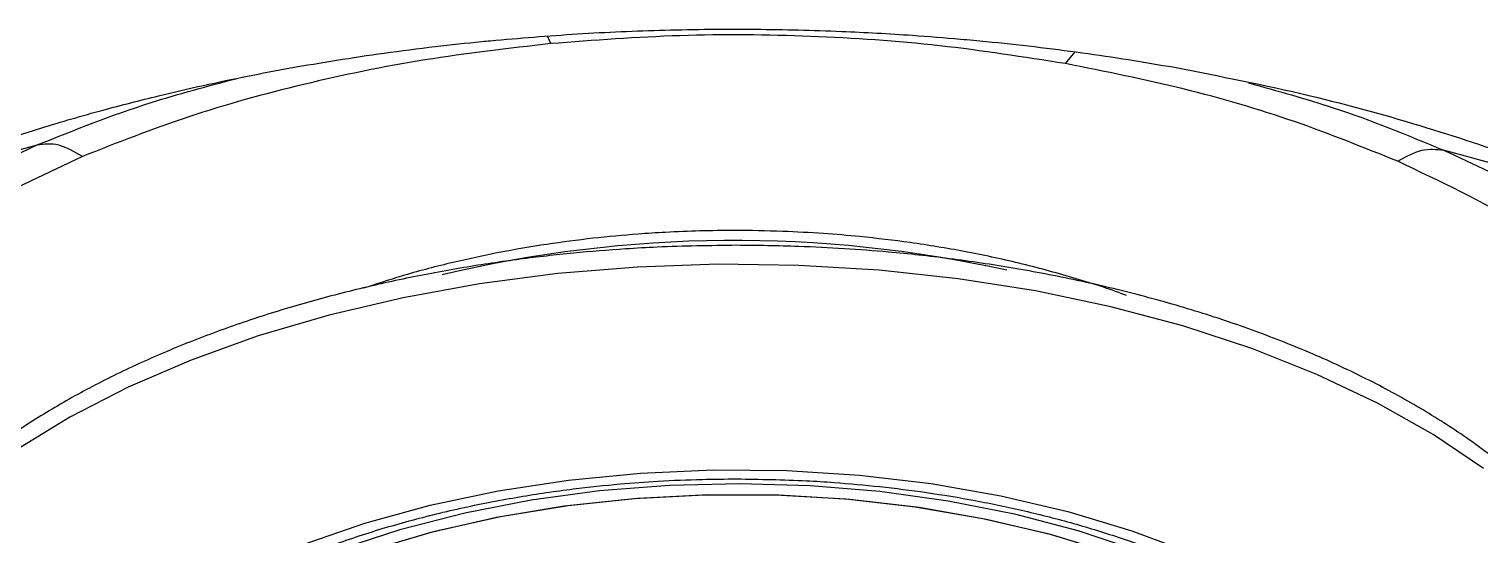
# Model space of a CAD drawing. Extents: x 1076 to 1148, y 508 to 635.
# Drawn here: x 1094.859 to 1097.709, y 578.326 to 579.32 of the extents above; entities that cross this region are included whole.
import ezdxf

# ---------------------------------------------------------------- set-up
doc = ezdxf.new("R2010")
doc.units = 0
doc.header["$MEASUREMENT"] = 0
doc.layers.add('1', color=4, linetype='Continuous')

# ---------------------------------------------------------------- blocks, each defined once
blk = doc.blocks.new('2026 TX')
at = {"layer": '1', "color": 3}
for p, q in [((20.1214, 59.4976), (20.1151, 59.5121)), ((21.1323, 59.4583), (21.1513, 59.4814)), ((18.7816, 59.2092), (19.1128, 59.2985)), ((18.9329, 59.2135), (19.1128, 59.2985)), ((22.212, 59.1965), (21.8751, 59.2883)), ((19.2014, 59.2759), (19.0332, 59.1964))]:
    blk.add_line(p, q, dxfattribs=at)
at = {"layer": '1', "color": 3, "flags": 128}
for points in [[(21.9535, 58.6633), (21.8545, 58.7299), (21.7451, 58.7916), (21.6261, 58.848), (21.4985, 58.8986), (21.3631, 58.943), (21.2211, 58.9808), (21.0735, 59.0119), (20.9214, 59.0359), (20.7661, 59.0527), (20.6086, 59.0621), (20.4501, 59.0641), (20.292, 59.0587), (20.1353, 59.0459), (19.9813, 59.0257), (19.8311, 58.9984), (19.6859, 58.9642), (19.5469, 58.9233), (19.415, 58.876), (19.2912, 58.8227), (19.1765, 58.7638), (19.0718, 58.6997)], [(19.6352, 58.5137), (19.7562, 58.5555), (19.8842, 58.5908), (20.018, 58.6191), (20.1564, 58.6403), (20.2979, 58.654), (20.4412, 58.6602), (20.585, 58.6588), (20.7278, 58.6498), (20.8683, 58.6333), (21.0051, 58.6095), (21.1369, 58.5786), (21.2625, 58.5409), (21.3806, 58.4967)], [(19.0969, 57.8854), (19.1012, 57.9446), (19.1191, 58.0185), (19.1505, 58.0912), (19.1952, 58.1618), (19.2527, 58.2297), (19.3225, 58.2941), (19.4038, 58.3545), (19.496, 58.4102), (19.5979, 58.4607), (19.7087, 58.5055), (19.8273, 58.5441), (19.9524, 58.5762), (20.0828, 58.6014), (20.2172, 58.6195), (20.3543, 58.6303), (20.4927, 58.6337)], [(19.0969, 57.8854), (19.1012, 57.9446), (19.1191, 58.0185), (19.1505, 58.0912), (19.1952, 58.1618), (19.2527, 58.2297), (19.3225, 58.2941), (19.4038, 58.3545), (19.496, 58.4102), (19.5979, 58.4607), (19.7087, 58.5055), (19.8273, 58.5441), (19.9524, 58.5762), (20.0828, 58.6014), (20.2172, 58.6195), (20.3543, 58.6303), (20.4927, 58.6337)], [(20.4927, 58.6337), (20.631, 58.6296), (20.7679, 58.6182), (20.902, 58.5995), (21.032, 58.5737), (21.1566, 58.541), (21.2745, 58.5018), (21.3846, 58.4565), (21.4857, 58.4056), (21.577, 58.3494), (21.6573, 58.2887), (21.7261, 58.2239), (21.7825, 58.1558), (21.8261, 58.085), (21.8563, 58.0122), (21.873, 57.9381), (21.8764, 57.8854)], [(20.4927, 58.6337), (20.631, 58.6296), (20.7679, 58.6182), (20.902, 58.5995), (21.032, 58.5737), (21.1566, 58.541), (21.2745, 58.5018), (21.3846, 58.4565), (21.4857, 58.4056), (21.577, 58.3494), (21.6573, 58.2887), (21.7261, 58.2239), (21.7825, 58.1558), (21.8261, 58.085), (21.8563, 58.0122), (21.873, 57.9381), (21.8764, 57.8854)], [(19.7714, 58.5042), (19.8938, 58.54), (20.0223, 58.5688), (20.1556, 58.5905), (20.2923, 58.6049), (20.431, 58.6117), (20.5702, 58.611), (20.7086, 58.6026), (20.8447, 58.5868), (20.9772, 58.5636), (21.1046, 58.5333), (21.2256, 58.4963)], [(19.7645, 58.502), (19.8866, 58.5381), (20.0148, 58.5674), (20.1478, 58.5895), (20.2844, 58.6043), (20.423, 58.6115), (20.5622, 58.6112), (20.7007, 58.6033), (20.837, 58.5879), (20.9697, 58.5651), (21.0974, 58.5353), (21.2189, 58.4986)]]:
    blk.add_lwpolyline(points, dxfattribs=at)
at = {"layer": '1', "color": 3}
blk.add_arc((20.4825, 56.6338), 2.4771, 77.5318, 103.4118, dxfattribs=at)
for points, knots in [([(20.0027, 59.5034), (20.0596, 59.5082), (20.1733, 59.5179), (20.3473, 59.5252), (20.5205, 59.5269), (20.6829, 59.5228), (20.8171, 59.5155), (20.9117, 59.508), (20.9915, 59.5006), (21.0713, 59.492), (21.1646, 59.48), (21.2564, 59.4666), (21.3163, 59.4562), (21.3462, 59.4511)], [0, 0, 0, 0, 0.127039, 0.253554, 0.384465, 0.508627, 0.611759, 0.681926, 0.719188, 0.790412, 0.861298, 0.930687, 1, 1, 1, 1]), ([(21.1323, 59.4583), (21.0503, 59.4712), (20.8864, 59.4969), (20.6317, 59.5142), (20.3751, 59.5168), (20.206, 59.504), (20.1214, 59.4976)], [0, 0, 0, 0, 0.25, 0.5, 0.75, 1, 1, 1, 1]), ([(18.7816, 59.2092), (18.8119, 59.2217), (18.8789, 59.2494), (18.9915, 59.2906), (19.1146, 59.331), (19.2362, 59.3661), (19.3432, 59.3936), (19.438, 59.4156), (19.5246, 59.4338), (19.6116, 59.4503), (19.7011, 59.4654), (19.7958, 59.4796), (19.891, 59.4918), (19.9608, 59.4993), (19.9971, 59.5028), (20.0027, 59.5034)], [0, 0, 0, 0, 0.085059, 0.187952, 0.30242, 0.40508, 0.494374, 0.565468, 0.63413, 0.70037, 0.77027, 0.842081, 0.918236, 0.987273, 1, 1, 1, 1]), ([(20.1214, 59.4976), (20.0384, 59.4881), (19.8723, 59.469), (19.6342, 59.4196), (19.407, 59.3569), (19.27, 59.3029), (19.2014, 59.2759)], [0, 0, 0, 0, 0.25, 0.5, 0.75, 1, 1, 1, 1]), ([(21.7849, 59.2664), (21.7185, 59.2933), (21.5856, 59.347), (21.366, 59.4116), (21.2102, 59.4427), (21.1323, 59.4583)], [0, 0, 0, 0, 0.333333, 0.666667, 1, 1, 1, 1]), ([(19.1128, 59.2985), (19.1856, 59.3278), (19.3095, 59.3776), (19.448, 59.4143), (19.5051, 59.4294)], [0, 0, 0, 0, 0.588294, 1, 1, 1, 1]), ([(21.3462, 59.4511), (21.4352, 59.4337), (21.6057, 59.4003), (21.837, 59.336), (22.038, 59.269), (22.156, 59.2198), (22.212, 59.1965)], [0, 0, 0, 0, 0.2858826, 0.5477731, 0.7857852, 1, 1, 1, 1]), ([(21.4921, 59.4205), (21.5484, 59.4049), (21.6837, 59.3675), (21.8045, 59.3175), (21.8751, 59.2883)], [0, 0, 0, 0, 0.415673, 1, 1, 1, 1]), ([(21.8751, 59.2883), (21.935, 59.2604), (22.0549, 59.2047), (22.2137, 59.1091), (22.3032, 59.0387), (22.348, 59.0036)], [0, 0, 0, 0, 0.333333, 0.666667, 1, 1, 1, 1]), ([(22.2272, 59.0001), (22.1635, 59.0493), (22.036, 59.1476), (21.8686, 59.2268), (21.7849, 59.2664)], [0, 0, 0, 0, 0.5, 1, 1, 1, 1]), ([(21.2519, 59.0028), (21.251, 59.0032), (21.2179, 59.0164), (21.1477, 59.0381), (21.0425, 59.067), (20.9354, 59.0898), (20.8307, 59.1069), (20.7381, 59.118), (20.6543, 59.125), (20.5721, 59.1294), (20.4685, 59.1314), (20.3736, 59.1288), (20.281, 59.1229), (20.203, 59.1156), (20.1115, 59.1036), (20.0175, 59.0875), (19.9221, 59.0667), (19.8332, 59.0434), (19.7784, 59.0253), (19.7537, 59.0171)], [0, 0, 0, 0, 0.002142, 0.07756, 0.15217, 0.225291, 0.295135, 0.35899, 0.404795, 0.455693, 0.51548, 0.600955, 0.635273, 0.692125, 0.750844, 0.81352, 0.878567, 0.945347, 1, 1, 1, 1]), ([(20.4867, 59.1014), (20.4345, 59.1007), (20.3615, 59.0998), (20.2546, 59.0937), (20.1644, 59.0864), (20.0582, 59.0743), (19.9486, 59.0581), (19.8364, 59.0371), (19.7239, 59.0115), (19.6125, 58.9812), (19.5037, 58.9463), (19.3985, 58.9069), (19.2979, 58.8632), (19.2026, 58.8155), (19.1133, 58.7638), (19.0306, 58.7086), (18.9551, 58.6499), (18.8872, 58.5881), (18.8272, 58.5232), (18.7756, 58.4554), (18.7329, 58.3848), (18.6993, 58.3116), (18.6755, 58.2356), (18.6623, 58.157), (18.6603, 58.0756), (18.6712, 57.9918), (18.6912, 57.9172), (18.7125, 57.8716), (18.7207, 57.8539)], [0, 0, 0, 0, 0.047317, 0.066231, 0.097598, 0.130022, 0.164662, 0.200656, 0.237654, 0.275378, 0.313634, 0.352281, 0.391219, 0.430376, 0.469705, 0.509178, 0.548789, 0.588546, 0.628482, 0.668655, 0.709158, 0.750122, 0.791733, 0.834239, 0.877947, 0.923199, 0.970269, 1, 1, 1, 1]), ([(22.2623, 57.8753), (22.2657, 57.8825), (22.2807, 57.9143), (22.2973, 57.973), (22.3112, 58.0515), (22.3129, 58.1329), (22.3024, 58.2168), (22.2791, 58.2989), (22.2444, 58.3776), (22.2004, 58.4516), (22.1462, 58.5233), (22.0822, 58.5922), (22.0088, 58.658), (21.9266, 58.7202), (21.836, 58.7787), (21.7377, 58.833), (21.6324, 58.8829), (21.5206, 58.9281), (21.4034, 58.9684), (21.2817, 59.0034), (21.1568, 59.0331), (21.031, 59.0572), (20.9069, 59.0756), (20.7961, 59.0876), (20.697, 59.0951), (20.5977, 59.1002), (20.5271, 59.101), (20.4867, 59.1014)], [0, 0, 0, 0, 0.012179, 0.054296, 0.097318, 0.141556, 0.187358, 0.235, 0.277908, 0.320877, 0.363873, 0.406869, 0.449842, 0.492777, 0.535659, 0.578473, 0.621201, 0.663817, 0.706274, 0.748489, 0.790309, 0.831407, 0.870963, 0.908423, 0.935127, 0.962892, 1, 1, 1, 1]), ([(19.1143, 58.0679), (19.1151, 58.07), (19.1235, 58.0928), (19.1493, 58.1354), (19.1921, 58.1949), (19.2454, 58.2522), (19.3076, 58.307), (19.3786, 58.3588), (19.4578, 58.4074), (19.5446, 58.4523), (19.6382, 58.493), (19.7377, 58.5293), (19.8421, 58.5607), (19.9496, 58.587), (20.0576, 58.6078), (20.1603, 58.6229), (20.2513, 58.6325), (20.336, 58.6387), (20.4124, 58.642), (20.4641, 58.6424), (20.4867, 58.6426)], [0, 0, 0, 0, 0.006751, 0.072375, 0.137261, 0.201684, 0.26585, 0.329884, 0.39383, 0.457705, 0.521477, 0.585057, 0.648275, 0.710796, 0.771876, 0.829443, 0.878969, 0.918363, 0.964388, 1, 1, 1, 1]), ([(20.4867, 58.6426), (20.5323, 58.6419), (20.5963, 58.641), (20.69, 58.635), (20.7689, 58.6279), (20.8615, 58.6162), (20.9565, 58.6004), (21.0531, 58.5802), (21.1491, 58.5556), (21.243, 58.5266), (21.3334, 58.4935), (21.4194, 58.4565), (21.5, 58.4158), (21.5745, 58.3719), (21.6423, 58.3249), (21.7029, 58.2752), (21.756, 58.2232), (21.8013, 58.1689), (21.8384, 58.1125), (21.8672, 58.054), (21.8864, 57.9931), (21.896, 57.9437), (21.895, 57.9146), (21.8947, 57.9068)], [0, 0, 0, 0, 0.0616383, 0.0863688, 0.1273384, 0.1696494, 0.2147983, 0.2616348, 0.309688, 0.3585835, 0.4080594, 0.4579291, 0.5080649, 0.5583884, 0.6088696, 0.6595312, 0.710448, 0.7617826, 0.8138043, 0.8669189, 0.9216908, 0.9788247, 1, 1, 1, 1])]:
    blk.add_open_spline(points, degree=3, knots=knots, dxfattribs=at)
for points in [[(19.2014, 59.2759), (19.1856, 59.2851), (19.1539, 59.3034), (19.1265, 59.3001), (19.1128, 59.2985)], [(21.7849, 59.2664), (21.801, 59.2754), (21.8333, 59.2935), (21.8612, 59.29), (21.8751, 59.2883)]]:
    blk.add_open_spline(points, degree=3, dxfattribs=at)

msp = doc.modelspace()

# ---------------------------------------------------------------- block references
at = {"layer": '1'}
msp.add_blockref('2026 TX', (1075.7625, 519.7937), dxfattribs=at)

doc.saveas('drawing.dxf')
